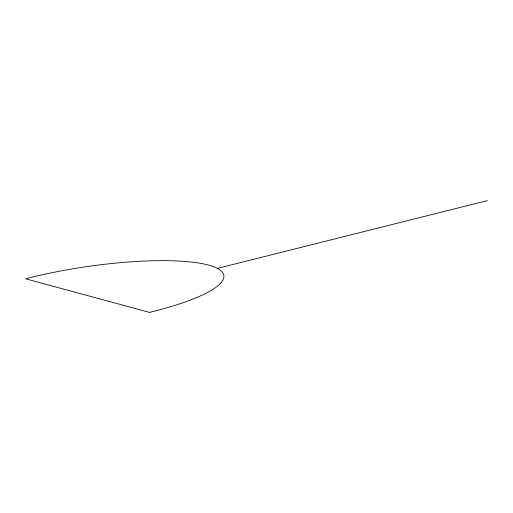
<?xml version="1.0" encoding="UTF-8"?>
<svg xmlns="http://www.w3.org/2000/svg" width="513" height="513" viewBox="0 0 513 513"><rect width="100%" height="100%" fill="white"/><g stroke="black" fill="none" stroke-linecap="round" stroke-linejoin="round"><path stroke-width="0.77" d="M217.365 268.395L487.35 200.615M149.539 312.385L25.65 278.803A133.771 28.401 -8.2 0 1 208.458 265.067A133.771 28.401 -8.2 0 1 149.539 312.385"/></g></svg>
